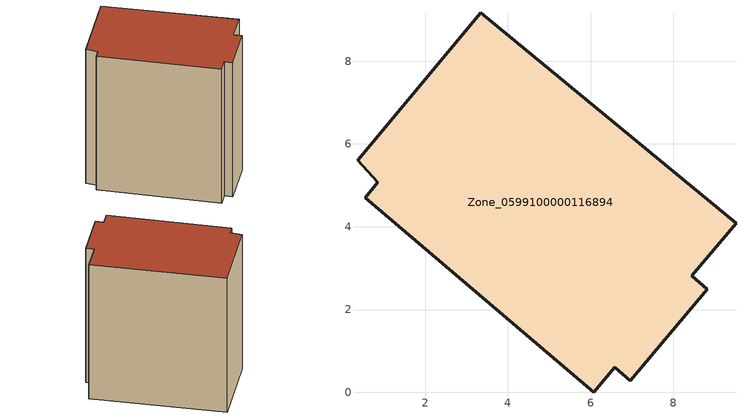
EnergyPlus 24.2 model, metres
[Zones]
Zone_0599100000116894
 floor ground (C_G): 6.96,0.28 6.58,0.6 6.07,0 0.55,4.7 0.86,5.07 0.37,5.61 3.35,9.17 9.51,4.08 8.44,2.81 8.82,2.49 z0
 wall outside (C_F): 9.51,4.08 3.35,9.17 0.37,5.61 0.86,5.07 0.55,4.7 6.07,0 6.58,0.6 6.96,0.28 8.82,2.49 8.44,2.81 9.51,4.08 z0:9.03
 roof outside (C_R): 0.55,4.7 6.07,0 6.58,0.6 6.96,0.28 8.82,2.49 8.44,2.81 9.51,4.08 3.35,9.17 0.37,5.61 0.86,5.07 z9.03
[BUILDING]
Pand.0599100000116894: North Axis=0; Terrain=City; Loads Convergence Tolerance Value=0.04; Temperature Convergence Tolerance Value=0.4; Solar Distribution=FullExterior; Maximum Number of Warmup Days=25; Minimum Number of Warmup Days=1
[Site:Location]
Rotterdam.The.Hague.AP_ZH_NLD Design_Conditions: Latitude=51.96; Longitude=4.45; Time Zone=1; Elevation=-4.5
[SITE:GROUNDTEMPERATURE:BUILDINGSURFACE]
18, 18, 18, 18, 18, 18, 18, 18, 18, 18, 18, 18
[MATERIAL] Thermal Absorptance=0.9; Solar Absorptance=0.7; Visible Absorptance=0.7
Name | Roughness | Thickness | Conductivity | Density | Specific Heat
G.TC.1946 | MediumSmooth | 0.15 | 1 | 540 | 1210
F.TC.1946 | Rough | 0.3 | 0.857143 | 1920 | 840
R.TC.1946 | MediumRough | 0.2 | 0.909091 | 1500 | 1000
[CONSTRUCTION]
C_G: G.TC.1946
C_F: F.TC.1946
C_R: R.TC.1946
[ZONE]
Zone_0599100000116894: Type=1; Multiplier=1; Ceiling Height=Autocalculate; Volume=Autocalculate; Floor Area=autocalculate; Part of Total Floor Area=Yes
[ZONEINFILTRATION:DESIGNFLOWRATE]
Infil_Zone_0599100000116894: Zone or ZoneList or Space or SpaceList=Zone_0599100000116894; Schedule=AlwaysOn; Design Flow Rate Calculation Method=Flow/Area; Flow Rate per Floor Area=0.003; Constant Term Coefficient=1; Temperature Term Coefficient=0; Velocity Term Coefficient=0; Velocity Squared Term Coefficient=0
[HVACTEMPLATE:ZONE:IDEALLOADSAIRSYSTEM]
Zone_0599100000116894: Maximum Heating Supply Air Temperature=50; Minimum Cooling Supply Air Temperature=13; Maximum Heating Supply Air Humidity Ratio=0.0156; Minimum Cooling Supply Air Humidity Ratio=0.0077; Heating Limit=NoLimit; Cooling Limit=NoLimit; Dehumidification Control Type=ConstantSensibleHeatRatio; Cooling Sensible Heat Ratio=0.7; Dehumidification Setpoint=60; Humidification Control Type=None; Humidification Setpoint=30; Outdoor Air Method=None; Outdoor Air Flow Rate per Person=0.00944; Outdoor Air Flow Rate per Zone Floor Area=0; Outdoor Air Flow Rate per Zone=0; Demand Controlled Ventilation Type=None; Outdoor Air Economizer Type=NoEconomizer; Heat Recovery Type=None; Sensible Heat Recovery Effectiveness=0.7; Latent Heat Recovery Effectiveness=0.65
[ZONECONTROL:THERMOSTAT]
ThermostatControl_Zone_0599100000116894: Zone or ZoneList=Zone_0599100000116894; Control Type Schedule=DualSetpointControlType; Control 1=Thermostat_Zone_0599100000116894; Temperature Difference Between Cutout And Setpoint=0
[THERMOSTATSETPOINT:DUALSETPOINT]
Thermostat_Zone_0599100000116894: Heating Setpoint Temperature Schedule=HeatingSetpoint_Zone_0599100000116894; Cooling Setpoint Temperature Schedule=CoolingSetpoint_Zone_0599100000116894
[SCHEDULE:COMPACT]
HeatingSetpoint_Zone_0599100000116894: Through: 12/31, For: AllDays, Until: 24:00, 21
CoolingSetpoint_Zone_0599100000116894: Through: 12/31, For: AllDays, Until: 24:00, 24
DualSetpointControlType: Through: 12/31, For: AllDays, Until: 24:00, 4
AlwaysOn: Through: 12/31, For: AllDays, Until: 24:00, 1
